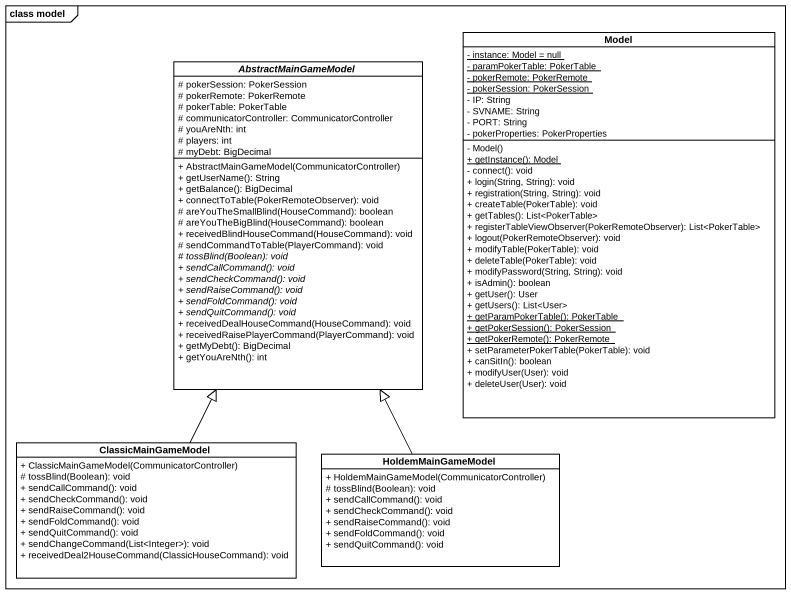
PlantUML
@startuml
mainframe class model
hide circle
hide empty members
skinparam classAttributeIconSize 0
abstract class AbstractMainGameModel {
  # pokerSession: PokerSession
  # pokerRemote: PokerRemote
  # pokerTable: PokerTable
  # communicatorController: CommunicatorController
  # youAreNth: int
  # players: int
  # myDebt: BigDecimal
  + AbstractMainGameModel(CommunicatorController)
  + getUserName(): String
  + getBalance(): BigDecimal
  + connectToTable(PokerRemoteObserver): void
  # areYouTheSmallBlind(HouseCommand): boolean
  # areYouTheBigBlind(HouseCommand): boolean
  + receivedBlindHouseCommand(HouseCommand): void
  # sendCommandToTable(PlayerCommand): void
  {abstract} # tossBlind(Boolean): void
  {abstract} + sendCallCommand(): void
  {abstract} + sendCheckCommand(): void
  {abstract} + sendRaiseCommand(): void
  {abstract} + sendFoldCommand(): void
  {abstract} + sendQuitCommand(): void
  + receivedDealHouseCommand(HouseCommand): void
  + receivedRaisePlayerCommand(PlayerCommand): void
  + getMyDebt(): BigDecimal
  + getYouAreNth(): int
}
class Model {
  {static} - instance: Model = null
  {static} - paramPokerTable: PokerTable
  {static} - pokerRemote: PokerRemote
  {static} - pokerSession: PokerSession
  - IP: String
  - SVNAME: String
  - PORT: String
  - pokerProperties: PokerProperties
  - Model()
  {static} + getInstance(): Model
  - connect(): void
  + login(String, String): void
  + registration(String, String): void
  + createTable(PokerTable): void
  + getTables(): List<PokerTable>
  + registerTableViewObserver(PokerRemoteObserver): List<PokerTable>
  + logout(PokerRemoteObserver): void
  + modifyTable(PokerTable): void
  + deleteTable(PokerTable): void
  + modifyPassword(String, String): void
  + isAdmin(): boolean
  + getUser(): User
  + getUsers(): List<User>
  {static} + getParamPokerTable(): PokerTable
  {static} + getPokerSession(): PokerSession
  {static} + getPokerRemote(): PokerRemote
  + setParameterPokerTable(PokerTable): void
  + canSitIn(): boolean
  + modifyUser(User): void
  + deleteUser(User): void
}
class ClassicMainGameModel {
  + ClassicMainGameModel(CommunicatorController)
  # tossBlind(Boolean): void
  + sendCallCommand(): void
  + sendCheckCommand(): void
  + sendRaiseCommand(): void
  + sendFoldCommand(): void
  + sendQuitCommand(): void
  + sendChangeCommand(List<Integer>): void
  + receivedDeal2HouseCommand(ClassicHouseCommand): void
}
class HoldemMainGameModel {
  + HoldemMainGameModel(CommunicatorController)
  # tossBlind(Boolean): void
  + sendCallCommand(): void
  + sendCheckCommand(): void
  + sendRaiseCommand(): void
  + sendFoldCommand(): void
  + sendQuitCommand(): void
}
ClassicMainGameModel -up-|> AbstractMainGameModel
HoldemMainGameModel -up-|> AbstractMainGameModel
@enduml
